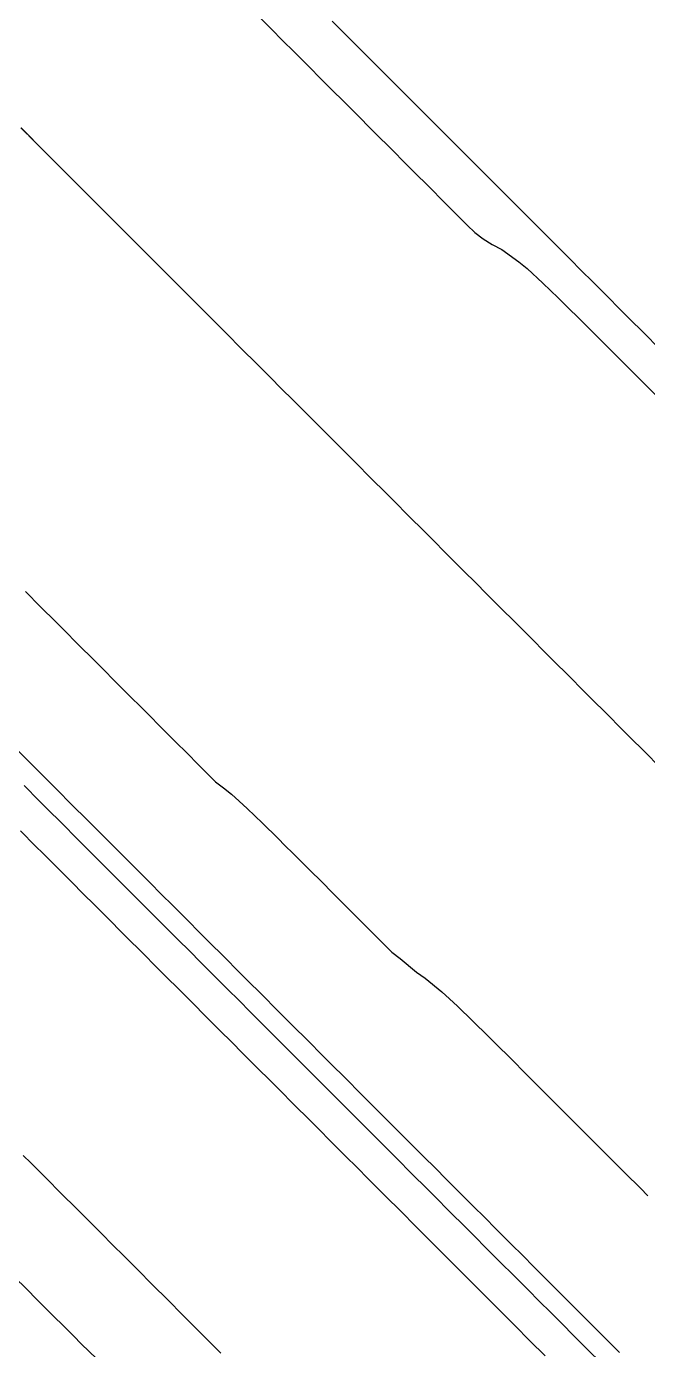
# Model space of a CAD drawing. Extents: x 432 to 1361, y 92 to 1023.
# Drawn here: x 1000.4 to 1098, y 502.9 to 710.7 of the extents above; entities that cross this region are included whole.
import ezdxf

# ---------------------------------------------------------------- set-up
doc = ezdxf.new("R2010")
doc.units = 0

msp = doc.modelspace()

# ---------------------------------------------------------------- linework, layer by layer
at = {"layer": '1', "color": 252}
for points in [[(1036.17, 712.936, -552.896), (1038.56, 710.546, -552.32), (1040.95, 708.156, -551.744), (1042.14, 706.962, -551.458), (1044.53, 704.572, -550.879), (1046.92, 702.182, -550.304), (1048.12, 700.987, -550.017), (1050.5, 698.596, -549.439), (1052.9, 696.207, -548.864), (1054.09, 695.012, -548.576), (1055.29, 693.816, -548.287), (1057.67, 691.426, -547.71), (1060.06, 689.036, -547.135), (1061.26, 687.842, -546.847), (1063.65, 685.451, -546.27), (1066.04, 683.062, -545.696), (1067.23, 681.866, -545.406), (1069.62, 679.477, -544.832), (1070.82, 678.281, -544.543), (1072.16, 677.288, -544.006), (1073.58, 676.425, -543.308), (1075.07, 675.648, -542.503), (1077.77, 673.704, -541.373), (1079.05, 672.624, -540.945), (1081.53, 670.358, -540.214), (1083.95, 668.019, -539.575), (1085.16, 666.838, -539.271), (1087.56, 664.462, -538.678), (1089.95, 662.076, -538.094), (1091.15, 660.884, -537.804), (1093.54, 658.495, -537.226), (1095.93, 656.107, -536.648), (1097.12, 654.911, -536.361), (1099.52, 652.521, -535.783)], [(1099.82, 660.092, -497.083), (1097.43, 662.481, -497.66), (1095.04, 664.871, -498.237), (1093.85, 666.066, -498.524), (1091.46, 668.457, -499.1), (1089.07, 670.846, -499.678), (1087.87, 672.041, -499.966), (1085.48, 674.431, -500.541), (1083.09, 676.823, -501.117), (1081.9, 678.017, -501.406), (1079.51, 680.407, -501.981), (1077.12, 682.797, -502.558), (1075.92, 683.992, -502.846), (1074.73, 685.188, -503.134), (1072.34, 687.579, -503.71), (1069.95, 689.968, -504.286), (1068.75, 691.163, -504.574), (1066.36, 693.552, -505.15), (1063.97, 695.943, -505.726), (1062.78, 697.137, -506.013), (1060.39, 699.526, -506.59), (1058, 701.917, -507.166), (1056.8, 703.113, -507.456), (1054.41, 705.501, -508.031), (1052.03, 707.892, -508.607), (1050.83, 709.087, -508.895), (1048.44, 711.477, -509.47)], [(999.721, 694.537, -631.208), (1001.42, 692.835, -630.798), (999.499, 694.76, -631.261)], [(1099.92, 594.332, -607.052), (1097.53, 596.722, -607.63), (1095.14, 599.112, -608.206), (1093.94, 600.307, -608.493), (1091.55, 602.698, -609.071), (1089.16, 605.087, -609.645), (1087.97, 606.282, -609.934), (1085.58, 608.673, -610.511), (1083.19, 611.063, -611.086), (1081.99, 612.257, -611.373), (1079.61, 614.648, -611.95), (1077.21, 617.038, -612.527), (1074.82, 619.427, -613.102), (1072.43, 621.818, -613.678), (1071.24, 623.013, -613.967), (1068.85, 625.403, -614.543), (1066.46, 627.793, -615.12), (1064.07, 630.183, -615.696), (1062.87, 631.377, -615.984), (1060.49, 633.768, -616.559), (1058.1, 636.158, -617.136), (1056.9, 637.353, -617.422), (1054.51, 639.744, -618.001), (1052.12, 642.134, -618.576), (1050.93, 643.329, -618.865), (1048.54, 645.718, -619.44), (1046.15, 648.108, -620.016), (1044.95, 649.303, -620.305), (1042.56, 651.693, -620.879), (1040.17, 654.082, -621.456), (1038.98, 655.278, -621.745), (1036.59, 657.668, -622.321), (1034.2, 660.056, -622.897), (1031.81, 662.448, -623.472), (1029.42, 664.837, -624.05), (1028.22, 666.032, -624.336), (1025.83, 668.424, -624.913), (1023.44, 670.813, -625.489), (1022.25, 672.008, -625.777), (1019.86, 674.398, -626.353), (1017.47, 676.788, -626.929), (1015.08, 679.179, -627.506), (1013.88, 680.374, -627.793), (1011.49, 682.764, -628.37), (1009.1, 685.153, -628.944), (1007.91, 686.348, -629.233), (1005.52, 688.737, -629.811), (1003.13, 691.128, -630.385), (1001.93, 692.323, -630.674), (999.545, 694.713, -631.251)], [(1000.22, 621.931, -689.46), (1002.61, 619.54, -688.884), (1005, 617.149, -688.306), (1006.19, 615.955, -688.018), (1008.58, 613.565, -687.442), (1010.97, 611.175, -686.865), (1012.17, 609.98, -686.577), (1014.56, 607.59, -686.001), (1016.95, 605.2, -685.424), (1018.14, 604.004, -685.137), (1019.34, 602.809, -684.849), (1021.73, 600.42, -684.274), (1024.12, 598.03, -683.696), (1025.31, 596.835, -683.409), (1027.7, 594.445, -682.832), (1030.09, 592.055, -682.256), (1031.36, 591.113, -681.232), (1032.6, 590.083, -680.465), (1033.83, 588.995, -679.864), (1035.05, 587.87, -679.376), (1037.46, 585.553, -678.58), (1039.86, 583.196, -677.915), (1041.06, 582.008, -677.603), (1042.25, 580.818, -677.298), (1044.65, 578.434, -676.707), (1047.04, 576.046, -676.124), (1048.23, 574.852, -675.835), (1050.62, 572.463, -675.255), (1053.01, 570.072, -674.679), (1054.2, 568.877, -674.39), (1056.59, 566.487, -673.813), (1057.79, 565.292, -673.526), (1059.13, 564.299, -672.99), (1061.67, 562.125, -672.146), (1063.04, 561.187, -671.539), (1065.63, 559.072, -670.624), (1066.87, 557.947, -670.247), (1068.1, 556.797, -669.903), (1070.52, 554.457, -669.266), (1072.93, 552.088, -668.665), (1074.12, 550.898, -668.371), (1076.52, 548.515, -667.788), (1078.91, 546.127, -667.209), (1080.11, 544.932, -666.92), (1082.5, 542.542, -666.343), (1084.89, 540.153, -665.766), (1086.08, 538.959, -665.479), (1088.47, 536.568, -664.903), (1090.86, 534.178, -664.326), (1092.06, 532.983, -664.037), (1094.44, 530.592, -663.462), (1096.84, 528.203, -662.886), (1098.03, 527.009, -662.598)], [(1093.57, 502.407, -482.664), (1091.19, 504.797, -483.241), (1089.99, 505.991, -483.529), (1088.8, 507.187, -483.817), (1086.4, 509.575, -484.392), (1084.02, 511.966, -484.969), (1082.82, 513.16, -485.257), (1080.43, 515.551, -485.833), (1078.04, 517.942, -486.409), (1076.85, 519.136, -486.697), (1074.46, 521.525, -487.274), (1072.07, 523.916, -487.849), (1070.87, 525.11, -488.137), (1068.48, 527.501, -488.713), (1066.09, 529.891, -489.291), (1064.9, 531.086, -489.579), (1062.51, 533.476, -490.154), (1060.12, 535.866, -490.729), (1058.92, 537.061, -491.018), (1056.53, 539.451, -491.595), (1054.14, 541.84, -492.17), (1052.95, 543.036, -492.459), (1050.56, 545.426, -493.035), (1048.17, 547.817, -493.611), (1046.97, 549.011, -493.899), (1044.58, 551.401, -494.474), (1042.19, 553.791, -495.052), (1041, 554.987, -495.34), (1039.8, 556.181, -495.627), (1037.42, 558.571, -496.203), (1035.03, 560.961, -496.78), (1033.83, 562.157, -497.068), (1031.44, 564.545, -497.643), (1029.05, 566.935, -498.22), (1027.85, 568.131, -498.507), (1025.46, 570.52, -499.084), (1023.08, 572.911, -499.66), (1021.88, 574.106, -499.948), (1019.49, 576.497, -500.524), (1017.1, 578.885, -501.1), (1015.91, 580.082, -501.388), (1013.52, 582.471, -501.965), (1011.13, 584.861, -502.541), (1009.93, 586.057, -502.829), (1007.54, 588.446, -503.406), (1005.15, 590.837, -503.982), (1003.96, 592.032, -504.27), (1001.57, 594.421, -504.846), (999.177, 596.812, -505.422)], [(1090.82, 500.628, -499.35), (1088.43, 503.018, -499.925), (1086.04, 505.408, -500.501), (1084.85, 506.602, -500.79), (1082.46, 508.992, -501.365), (1081.26, 510.189, -501.654), (1078.88, 512.579, -502.23), (1076.48, 514.968, -502.807), (1075.29, 516.162, -503.094), (1072.9, 518.553, -503.67), (1070.51, 520.943, -504.247), (1069.32, 522.138, -504.534), (1066.93, 524.528, -505.111), (1064.54, 526.918, -505.688), (1063.34, 528.113, -505.976), (1060.95, 530.503, -506.552), (1058.56, 532.893, -507.127), (1057.37, 534.087, -507.416), (1054.98, 536.479, -507.991), (1052.59, 538.869, -508.568), (1051.39, 540.063, -508.856), (1049, 542.453, -509.432), (1047.81, 543.649, -509.72), (1045.42, 546.038, -510.297), (1043.03, 548.429, -510.872), (1041.83, 549.623, -511.159), (1039.44, 552.014, -511.736), (1037.05, 554.402, -512.313), (1035.86, 555.598, -512.601), (1033.47, 557.987, -513.176), (1032.27, 559.183, -513.464), (1029.88, 561.573, -514.041), (1027.49, 563.963, -514.616), (1026.3, 565.158, -514.904), (1023.91, 567.548, -515.481), (1021.52, 569.939, -516.057), (1020.32, 571.133, -516.346), (1017.93, 573.524, -516.922), (1015.54, 575.913, -517.498), (1014.35, 577.109, -517.786), (1011.96, 579.499, -518.362), (1009.57, 581.888, -518.937), (1008.37, 583.084, -519.225), (1005.98, 585.473, -519.803), (1003.6, 587.863, -520.378), (1002.4, 589.058, -520.666), (1000.01, 591.449, -521.243)], [(999.443, 584.345, -567.201), (1001.83, 581.954, -566.626), (1003.03, 580.758, -566.338), (1005.42, 578.369, -565.761), (1007.81, 575.98, -565.185), (1009, 574.784, -564.897), (1011.39, 572.393, -564.321), (1013.78, 570.004, -563.744), (1014.98, 568.809, -563.457), (1016.17, 567.614, -563.168), (1018.56, 565.224, -562.592), (1020.95, 562.834, -562.017), (1022.15, 561.639, -561.729), (1024.54, 559.249, -561.152), (1026.93, 556.859, -560.576), (1028.12, 555.663, -560.289), (1030.51, 553.273, -559.713), (1032.9, 550.883, -559.136), (1034.09, 549.689, -558.847), (1036.49, 547.299, -558.272), (1038.88, 544.909, -557.695), (1040.07, 543.714, -557.407), (1042.46, 541.323, -556.83), (1044.85, 538.933, -556.255), (1046.04, 537.739, -555.968), (1048.44, 535.349, -555.391), (1050.82, 532.957, -554.814), (1052.02, 531.763, -554.526), (1054.41, 529.373, -553.952), (1056.8, 526.984, -553.375), (1059.19, 524.593, -552.799), (1061.58, 522.203, -552.221), (1063.97, 519.814, -551.645), (1065.16, 518.62, -551.359), (1067.55, 516.229, -550.782), (1069.94, 513.839, -550.205), (1071.14, 512.644, -549.917), (1073.53, 510.253, -549.341), (1075.92, 507.863, -548.765), (1077.11, 506.669, -548.477), (1079.5, 504.279, -547.901), (1081.89, 501.89, -547.325)], [(1030.95, 502.307, -570.755), (1028.56, 504.697, -571.333), (1026.17, 507.087, -571.908), (1024.98, 508.282, -572.196), (1022.59, 510.671, -572.771), (1020.2, 513.063, -573.349), (1017.81, 515.452, -573.926), (1015.42, 517.842, -574.5), (1014.23, 519.037, -574.789), (1011.84, 521.427, -575.366), (1009.45, 523.816, -575.941), (1008.25, 525.012, -576.23), (1005.86, 527.402, -576.805), (1003.47, 529.791, -577.38), (1001.08, 532.183, -577.958), (999.888, 533.378, -578.246)], [(1011.42, 501.432, -696.654), (1009.01, 503.797, -697.261), (1007.81, 504.985, -697.556), (1006.62, 506.176, -697.848), (1004.22, 508.562, -698.433), (1001.83, 510.95, -699.009), (1000.64, 512.144, -699.298), (998.246, 514.535, -699.876)]]:
    msp.add_polyline3d(points, dxfattribs=at)

doc.saveas('drawing.dxf')
